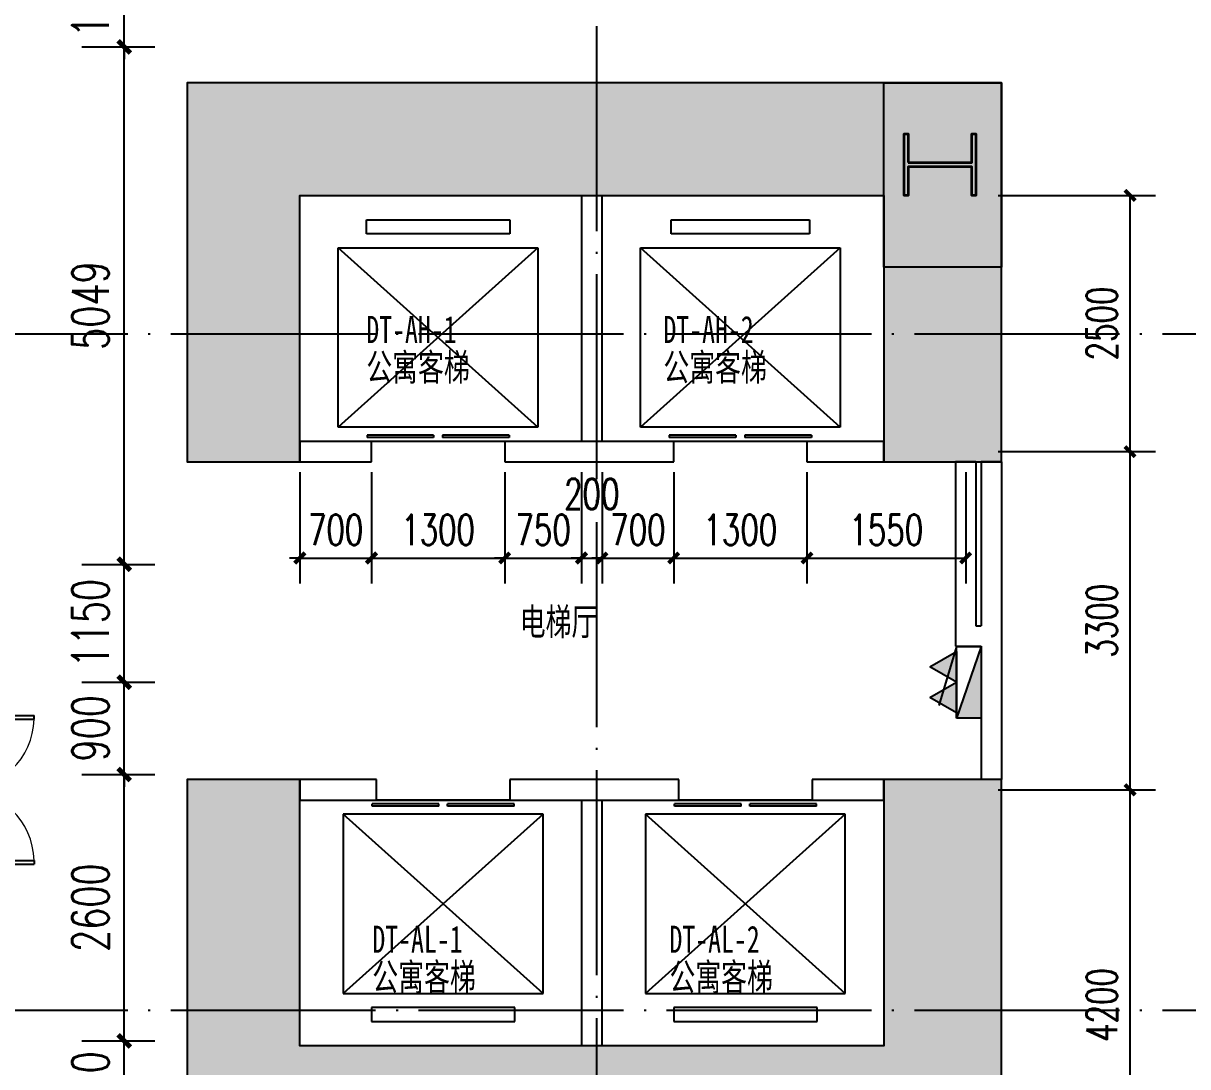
# Model space of a CAD drawing. Header units: millimetres. Extents: x 11476074 to 24729458, y -1239991 to 2813188.
# Drawn here: x 12565798 to 12577164, y 388361 to 398543 of the extents above; entities that cross this region are included whole.
import ezdxf

# ---------------------------------------------------------------- set-up
doc = ezdxf.new("R2010")
doc.units = ezdxf.units.MM
doc.header["$LTSCALE"] = 1000
doc.linetypes.add('DOTE', pattern=[2.42, 2, -0.2, 0.02, -0.2])
for name, color, linetype in [('#s-灭火器', 20, 'Continuous'), ('20230726 电气提资', 3, 'Continuous'), ('A-ANNO-DIMS', 3, 'Continuous'), ('A-ANNO-TEXT', 7, 'Continuous'), ('A-AXIS', 18, 'DOTE'), ('A-DOOR', 2, 'Continuous'), ('A-FLOR-EVTR', 2, 'Continuous'), ('A-WALL', 5, 'Continuous'), ('A-WIND-IDEN', 211, 'Continuous'), ('EQUIP_消火栓', 7, 'Continuous'), ('G-RCQ-CONLine', 5, 'Continuous'), ('G-RCZ-CONLine', 5, 'Continuous'), ('PUB_DIM', 3, 'Continuous'), ('PUB_HATCH', 8, 'Continuous'), ('排水沟', 133, 'Continuous')]:
    doc.layers.add(name, color=color, linetype=linetype)
doc.layers.add('钢柱', color=51, linetype='Continuous', lineweight=35)
doc.layers.get('20230726 电气提资').off()
doc.styles.add('_TCH_DIM_T3', font='SIMPLEX', dxfattribs={"width": 0.705882, "bigfont": 'GBCBIG'})
doc.styles.add('_TCH_WINDOW', font='SIMPLEX', dxfattribs={"width": 0.7, "bigfont": 'GBCBIG'})
doc.styles.add('TITXV', font='', dxfattribs={"width": 0.7})
doc.styles.get('TITXV').set_extended_font_data('SimSun')
doc.dimstyles.new('_TCH_ARCH&&100', dxfattribs={"dimtxt": 297.5, "dimasz": 100, "dimexe": 250, "dimexo": 300, "dimgap": 126.25, "dimtad": 1, "dimdec": 0, "dimzin": 0, "dimdsep": 46, "dimtxsty": '_TCH_DIM_T3', "dimblk": 'ARCHTICK', "dimcen": 0.09, "dimclrt": 7, "dimazin": 2, "dimtfac": 1, "dimtdec": 0, "dimtix": 1, "dimtmove": 2, "dimatfit": 3, "dimfxl": 0, "dimtolj": 1, "dimtzin": 0, "dimarcsym": 0})
doc.dimstyles.new('_TCH_ARCH&&120', dxfattribs={"dimtxt": 357, "dimasz": 120, "dimexe": 300, "dimexo": 360, "dimgap": 151.5, "dimtad": 1, "dimdec": 0, "dimzin": 0, "dimdsep": 46, "dimtxsty": '_TCH_DIM_T3', "dimblk": 'ARCHTICK', "dimcen": 0.09, "dimclrt": 7, "dimazin": 2, "dimtfac": 1, "dimtdec": 0, "dimtix": 1, "dimtmove": 2, "dimatfit": 3, "dimfxl": 0, "dimtolj": 1, "dimtzin": 0, "dimarcsym": 0})

# ---------------------------------------------------------------- blocks, each defined once
blk = doc.blocks.new('A$C74AF65BF')
at = {"layer": 'PUB_HATCH'}
h = blk.add_hatch(color=256, dxfattribs=at)
h.dxf.hatch_style = 1
h.paths.add_polyline_path([(-7000, -4600), (-7000, -5400), (-5400, -5400), (-5400, -4600)])
h.paths.add_polyline_path([(-7000, -11200), (-7000, -12000), (-5400, -12000), (-5400, -11200)])
h.paths.add_polyline_path([(-7000, -17800), (-7000, -18600), (-5400, -18600), (-5400, -17800)])
h.paths.add_polyline_path([(9400, -33850), (9400, -32050), (10550, -32050), (10550, -33850)])
h.paths.add_polyline_path([(9400, -10950), (9400, -9150), (10550, -9150), (10550, -10950)])
h.paths.add_polyline_path([(22350, -33850), (22350, -32050), (23600, -32050), (23600, -33850)])
h.paths.add_polyline_path([(22350, -10950), (22350, -9150), (23600, -9150), (23600, -10950)])
h.paths.add_polyline_path([(-7000, -24400), (-7000, -25200), (-5400, -25200), (-5400, -24400)])
h.paths.add_polyline_path([(-7000, -31000), (-7000, -31800), (-5400, -31800), (-5400, -31000)])
h.paths.add_polyline_path([(-7000, -37600), (-7000, -38400), (-5400, -38400), (-5400, -37600)])
h.paths.add_polyline_path([(38400, -4600), (38400, -5400), (40000, -5400), (40000, -4600)])
h.paths.add_polyline_path([(38400, -11200), (38400, -12000), (40000, -12000), (40000, -11200)])
h.paths.add_polyline_path([(38400, -17800), (38400, -18600), (40000, -18600), (40000, -17800)])
h.paths.add_polyline_path([(38400, -24400), (38400, -25200), (40000, -25200), (40000, -24400)])
h.paths.add_polyline_path([(38400, -31000), (38400, -31800), (40000, -31800), (40000, -31000)])
h.paths.add_polyline_path([(38400, -37600), (38400, -38400), (40000, -38400), (40000, -37600)])
h.paths.add_polyline_path([(33400, -41900), (32600, -41900), (32600, -43500), (33400, -43500)])
h.paths.add_polyline_path([(26800, -41900), (26000, -41900), (26000, -43500), (26800, -43500)])
h.paths.add_polyline_path([(20200, -41900), (19400, -41900), (19400, -43500), (20200, -43500)])
h.paths.add_polyline_path([(13600, -41900), (12800, -41900), (12800, -43500), (13600, -43500)])
h.paths.add_polyline_path([(7000, -41900), (6200, -41900), (6200, -43500), (7000, -43500)])
h.paths.add_polyline_path([(400, -41900), (-400, -41900), (-400, -43500), (400, -43500)])
h.paths.add_polyline_path([(33400, 500), (32600, 500), (32600, -1100), (33400, -1100)])
h.paths.add_polyline_path([(26800, 500), (26000, 500), (26000, -1100), (26800, -1100)])
h.paths.add_polyline_path([(20200, 500), (19400, 500), (19400, -1100), (20200, -1100)])
h.paths.add_polyline_path([(13600, 500), (12800, 500), (12800, -1100), (13600, -1100)])
h.paths.add_polyline_path([(7000, 500), (6200, 500), (6200, -1100), (7000, -1100)])
h.paths.add_polyline_path([(10550, -28150), (9400, -28150), (9400, -29750), (10550, -29750)])
h.paths.add_polyline_path([(400, 500), (-400, 500), (-400, -1100), (400, -1100)])
h = blk.add_hatch(color=256, dxfattribs=at)
h.dxf.hatch_style = 1
h.paths.add_polyline_path([(25800, -10250), (29300, -10250), (29300, -12850), (30400, -12850), (30400, -9150), (25800, -9150)])
h.paths.add_polyline_path([(25100, -10250), (25100, -9150), (22350, -9150), (22350, -12850), (23600, -12850), (23600, -10250)])
h.paths.add_polyline_path([(6800, -32750), (3700, -32750), (3700, -29000), (2600, -29000), (2600, -33850), (6800, -33850)])
h.paths.add_polyline_path([(3700, -12850), (3700, -10250), (9400, -10250), (9400, -12850), (10550, -12850), (10550, -9150), (2600, -9150), (2600, -12850)])
h.paths.add_polyline_path([(4700, -26150), (3700, -26150), (3700, -27500), (2600, -27500), (2600, -22750), (3700, -22750), (3700, -25850), (4700, -25850)])
h.paths.add_polyline_path([(6800, -30400), (6800, -32750), (6500, -32750), (6500, -30400)], flags=17)
h.paths.add_polyline_path([(26700, -29600), (26700, -28900), (26400, -28900), (26400, -33850), (30400, -33850), (30400, -28885), (29300, -28885), (29300, -32750), (26700, -32750), (26700, -29800), (27350, -29800), (27350, -29600)])
h.paths.add_polyline_path([(22350, -19850), (23600, -19850), (23600, -19250), (30400, -19250), (30400, -15950), (29300, -15950), (29300, -18850), (23600, -18850), (23600, -15950), (22350, -15950)])
h.paths.add_polyline_path([(9400, -18950), (9400, -20950), (10550, -20950), (10550, -15950), (9400, -15950), (9400, -18550), (3700, -18550), (3700, -15950), (2600, -15950), (2600, -18950)])
h.paths.add_polyline_path([(9400, -32750), (9400, -31050), (10550, -31050), (10550, -33850), (8400, -33850), (8400, -32750)])
h.paths.add_polyline_path([(24600, -33850), (22350, -33850), (22350, -27550), (23600, -27550), (23600, -32750), (24600, -32750)])
h.paths.add_polyline_path([(6800, -29050), (6500, -29050), (6500, -25150), (6700, -25150), (6700, -25850), (9400, -25850), (9400, -22450), (10550, -22450), (10550, -26850), (9400, -26850), (9400, -26150), (6800, -26150)])
h.paths.add_polyline_path([(30400, -21950), (30400, -27585), (29300, -27585), (29300, -24000), (26700, -24000), (26700, -26700), (27350, -26700), (27350, -26900), (26700, -26900), (26700, -27600), (26400, -27600), (26400, -24000), (23600, -24000), (23600, -26150), (22350, -26150), (22350, -21550), (23600, -21550), (23600, -23700), (29300, -23700), (29300, -21950)])
at = {"layer": 'G-RCQ-CONLine'}
for points in [[(3700, -12850), (3700, -10250), (9400, -10250), (9400, -12850), (10550, -12850), (10550, -9150), (2600, -9150), (2600, -12850)], [(9400, -18950), (9400, -20950), (10550, -20950), (10550, -15950), (9400, -15950), (9400, -18550), (3700, -18550), (3700, -15950), (2600, -15950), (2600, -18950)]]:
    blk.add_lwpolyline(points, close=True, dxfattribs=at)
at = {"layer": 'G-RCZ-CONLine', "color": 2}
blk.add_lwpolyline([(9400, -10950), (9400, -9150), (10550, -9150), (10550, -10950)], close=True, dxfattribs=at)
at = {"layer": '钢柱', "color": 2}
blk.add_lwpolyline([(9640, -9930), (10260, -9930), (10260, -9650), (10300, -9650), (10300, -10250), (10260, -10250), (10260, -9970), (9640, -9970), (9640, -10250), (9600, -10250), (9600, -9650), (9640, -9650)], close=True, dxfattribs=at)
blk = doc.blocks.new('灭火器')
at = {"layer": '#s-灭火器', "ltscale": 1000}
for points in [[(292444, 59707), (292144, 59707), (292294, 59447)], [(292744, 59707), (292444, 59707), (292594, 59447)]]:
    blk.add_hatch(color=256, dxfattribs=at).paths.add_polyline_path(points)
for points in [[(292294, 59447), (292444, 59707), (292144, 59707)], [(292594, 59447), (292744, 59707), (292444, 59707)]]:
    blk.add_lwpolyline(points, close=True, dxfattribs=at)
blk = doc.blocks.new('$TWTSYS$00000508')
for p, q in [((-0.5, 0.5), (0.324, 1.224)), ((-0.5, 0.5), (-0.5, -0.5)), ((-0.5, -0.5), (0.5, 0.5)), ((0.5, 0.5), (-0.5, 0.5)), ((0.5, -0.5), (0.5, 0.5)), ((-0.5, -0.5), (0.5, -0.5))]:
    blk.add_line(p, q)
blk.add_solid([(0.5, -0.5), (0.5, 0.5), (-0.5, -0.5)])
blk = doc.blocks.new('消火栓')
at = {"layer": '#s-灭火器', "rotation": 180}
blk.add_blockref('灭火器', (12864422, 734932), dxfattribs=at)
at = {"layer": 'EQUIP_消火栓', "xscale": 700, "yscale": 240, "zscale": 700}
blk.add_blockref('$TWTSYS$00000508', (12571978, 675105), dxfattribs=at)
blk = doc.blocks.new('A$C747B5AC2')
at = {"xscale": -1, "rotation": 90}
blk.add_blockref('消火栓', (728605, 12321232), dxfattribs=at)
blk = doc.blocks.new('qlzw')
at = {"layer": 'A-AXIS'}
for p, q in [((12437966.8, 979989.8, 0), (12437966.8, 1082989.8)), ((12416866.8, 1027389.8), (12486866.8, 1027389.8)), ((12416866.8, 1020789.8), (12486866.8, 1020789.8))]:
    blk.add_line(p, q, dxfattribs=at)
blk = doc.blocks.new('_ArchTick')
at = {"color": 0, "linetype": 'ByBlock', "const_width": 0.4}
blk.add_lwpolyline([(-0.5, -0.5), (0.5, 0.5)], dxfattribs=at)
blk = doc.blocks.new('*D5043')
at = {"layer": 'Defpoints', "color": 0, "transparency": 16777216}
for p in [(12566010, 399362), (12566783, 399362), (12566010, 398312)]:
    blk.add_point(p, dxfattribs=at)
at = {"layer": 'PUB_DIM', "color": 0, "lineweight": -2, "transparency": 16777216}
for p, q in [((12566783, 399362), (12566783, 399482)), ((12566370, 399362), (12567083, 399362)), ((12566783, 398312), (12566783, 399362)), ((12566370, 398312), (12567083, 398312)), ((12566783, 398312), (12566783, 398192))]:
    blk.add_line(p, q, dxfattribs=at)
at = {"layer": 'PUB_DIM', "color": 0, "lineweight": -2, "transparency": 16777216, "xscale": 120, "yscale": 120, "zscale": 120}
for p, rotation in [((12566783, 399362), 270), ((12566783, 398312), 90)]:
    blk.add_blockref('_ArchTick', p, dxfattribs=dict(at, rotation=rotation))
at = {"layer": 'PUB_DIM', "color": 7, "transparency": 16777216, "insert": (12566453, 398837), "char_height": 357, "attachment_point": 5, "rotation": 90, "style": '_TCH_DIM_T3'}
blk.add_mtext('\\A1;1050', dxfattribs=at)
blk = doc.blocks.new('*D5044')
at = {"layer": 'Defpoints', "color": 0, "transparency": 16777216}
for p in [(12566010, 398312), (12566783, 398312), (12566010, 393263)]:
    blk.add_point(p, dxfattribs=at)
at = {"layer": 'PUB_DIM', "color": 0, "lineweight": -2, "transparency": 16777216}
for p, q in [((12566370, 398312), (12567083, 398312)), ((12566783, 393263), (12566783, 398312)), ((12566370, 393263), (12567083, 393263))]:
    blk.add_line(p, q, dxfattribs=at)
at = {"layer": 'PUB_DIM', "color": 0, "lineweight": -2, "transparency": 16777216, "xscale": 120, "yscale": 120, "zscale": 120}
for p, rotation in [((12566783, 398312), 90), ((12566783, 393263), 270)]:
    blk.add_blockref('_ArchTick', p, dxfattribs=dict(at, rotation=rotation))
at = {"layer": 'PUB_DIM', "color": 7, "transparency": 16777216, "insert": (12566453, 395788), "char_height": 357, "attachment_point": 5, "rotation": 90, "style": '_TCH_DIM_T3'}
blk.add_mtext('\\A1;5049', dxfattribs=at)
blk = doc.blocks.new('*D5045')
at = {"layer": 'Defpoints', "color": 0, "transparency": 16777216}
for p in [(12566010, 393263), (12566783, 393263), (12566010, 392113)]:
    blk.add_point(p, dxfattribs=at)
at = {"layer": 'PUB_DIM', "color": 0, "lineweight": -2, "transparency": 16777216}
for p, q in [((12566370, 393263), (12567083, 393263)), ((12566783, 392113), (12566783, 393263)), ((12566370, 392113), (12567083, 392113))]:
    blk.add_line(p, q, dxfattribs=at)
at = {"layer": 'PUB_DIM', "color": 0, "lineweight": -2, "transparency": 16777216, "xscale": 120, "yscale": 120, "zscale": 120}
for p, rotation in [((12566783, 393263), 90), ((12566783, 392113), 270)]:
    blk.add_blockref('_ArchTick', p, dxfattribs=dict(at, rotation=rotation))
at = {"layer": 'PUB_DIM', "color": 7, "transparency": 16777216, "insert": (12566453, 392688), "char_height": 357, "attachment_point": 5, "rotation": 90, "style": '_TCH_DIM_T3'}
blk.add_mtext('\\A1;1150', dxfattribs=at)
blk = doc.blocks.new('*D5046')
at = {"layer": 'Defpoints', "color": 0, "transparency": 16777216}
for p in [(12566010, 392113), (12566783, 392113), (12566010, 391213)]:
    blk.add_point(p, dxfattribs=at)
at = {"layer": 'PUB_DIM', "color": 0, "lineweight": -2, "transparency": 16777216}
for p, q in [((12566783, 392113), (12566783, 392233)), ((12566370, 392113), (12567083, 392113)), ((12566783, 391213), (12566783, 392113)), ((12566370, 391213), (12567083, 391213)), ((12566783, 391213), (12566783, 391093))]:
    blk.add_line(p, q, dxfattribs=at)
at = {"layer": 'PUB_DIM', "color": 0, "lineweight": -2, "transparency": 16777216, "xscale": 120, "yscale": 120, "zscale": 120}
for p, rotation in [((12566783, 392113), 270), ((12566783, 391213), 90)]:
    blk.add_blockref('_ArchTick', p, dxfattribs=dict(at, rotation=rotation))
at = {"layer": 'PUB_DIM', "color": 7, "transparency": 16777216, "insert": (12566453, 391663), "char_height": 357, "attachment_point": 5, "rotation": 90, "style": '_TCH_DIM_T3'}
blk.add_mtext('\\A1;900', dxfattribs=at)
blk = doc.blocks.new('*D5047')
at = {"layer": 'Defpoints', "color": 0, "transparency": 16777216}
for p in [(12566010, 391213), (12566783, 391213), (12566010, 388613)]:
    blk.add_point(p, dxfattribs=at)
at = {"layer": 'PUB_DIM', "color": 0, "lineweight": -2, "transparency": 16777216}
for p, q in [((12566370, 391213), (12567083, 391213)), ((12566783, 388613), (12566783, 391213)), ((12566370, 388613), (12567083, 388613))]:
    blk.add_line(p, q, dxfattribs=at)
at = {"layer": 'PUB_DIM', "color": 0, "lineweight": -2, "transparency": 16777216, "xscale": 120, "yscale": 120, "zscale": 120}
for p, rotation in [((12566783, 391213), 90), ((12566783, 388613), 270)]:
    blk.add_blockref('_ArchTick', p, dxfattribs=dict(at, rotation=rotation))
at = {"layer": 'PUB_DIM', "color": 7, "transparency": 16777216, "insert": (12566453, 389913), "char_height": 357, "attachment_point": 5, "rotation": 90, "style": '_TCH_DIM_T3'}
blk.add_mtext('\\A1;2600', dxfattribs=at)
blk = doc.blocks.new('*D5048')
at = {"layer": 'Defpoints', "color": 0, "transparency": 16777216}
for p in [(12566010, 388613), (12566783, 388613), (12566010, 387763)]:
    blk.add_point(p, dxfattribs=at)
at = {"layer": 'PUB_DIM', "color": 0, "lineweight": -2, "transparency": 16777216}
for p, q in [((12566783, 388613), (12566783, 388733)), ((12566370, 388613), (12567083, 388613)), ((12566783, 387763), (12566783, 388613)), ((12566370, 387763), (12567083, 387763)), ((12566783, 387763), (12566783, 387643))]:
    blk.add_line(p, q, dxfattribs=at)
at = {"layer": 'PUB_DIM', "color": 0, "lineweight": -2, "transparency": 16777216, "xscale": 120, "yscale": 120, "zscale": 120}
for p, rotation in [((12566783, 388613), 270), ((12566783, 387763), 90)]:
    blk.add_blockref('_ArchTick', p, dxfattribs=dict(at, rotation=rotation))
at = {"layer": 'PUB_DIM', "color": 7, "transparency": 16777216, "insert": (12566453, 388188), "char_height": 357, "attachment_point": 5, "rotation": 90, "style": '_TCH_DIM_T3'}
blk.add_mtext('\\A1;850', dxfattribs=at)
blk = doc.blocks.new('*D5270')
at = {"layer": 'A-ANNO-DIMS', "color": 0, "lineweight": -2, "transparency": 16777216}
for p, q in [((12568497, 394163), (12568497, 393075)), ((12569197, 394163), (12569197, 393075)), ((12568497, 393325), (12568397, 393325)), ((12568497, 393325), (12569197, 393325)), ((12569197, 393325), (12569297, 393325))]:
    blk.add_line(p, q, dxfattribs=at)
at = {"layer": 'Defpoints', "color": 0, "transparency": 16777216}
for p in [(12568497, 394463), (12569197, 394463), (12569197, 393325)]:
    blk.add_point(p, dxfattribs=at)
at = {"layer": 'A-ANNO-DIMS', "color": 0, "lineweight": -2, "transparency": 16777216, "xscale": 100, "yscale": 100, "zscale": 100}
blk.add_blockref('_ArchTick', (12568497, 393325), dxfattribs=at)
at = {"layer": 'A-ANNO-DIMS', "color": 0, "lineweight": -2, "transparency": 16777216, "xscale": 100, "yscale": 100, "zscale": 100, "rotation": 180}
blk.add_blockref('_ArchTick', (12569197, 393325), dxfattribs=at)
at = {"layer": 'A-ANNO-DIMS', "color": 7, "transparency": 16777216, "insert": (12568847, 393600), "char_height": 297.5, "attachment_point": 5, "style": '_TCH_DIM_T3'}
blk.add_mtext('\\A1;700', dxfattribs=at)
blk = doc.blocks.new('*D5271')
at = {"layer": 'A-ANNO-DIMS', "color": 0, "lineweight": -2, "transparency": 16777216}
for p, q in [((12569197, 394163), (12569197, 393075)), ((12570497, 394163), (12570497, 393075)), ((12569197, 393325), (12570497, 393325))]:
    blk.add_line(p, q, dxfattribs=at)
at = {"layer": 'Defpoints', "color": 0, "transparency": 16777216}
for p in [(12569197, 394463), (12570497, 394463), (12570497, 393325)]:
    blk.add_point(p, dxfattribs=at)
at = {"layer": 'A-ANNO-DIMS', "color": 0, "lineweight": -2, "transparency": 16777216, "xscale": 100, "yscale": 100, "zscale": 100, "rotation": 180}
blk.add_blockref('_ArchTick', (12569197, 393325), dxfattribs=at)
at = {"layer": 'A-ANNO-DIMS', "color": 0, "lineweight": -2, "transparency": 16777216, "xscale": 100, "yscale": 100, "zscale": 100}
blk.add_blockref('_ArchTick', (12570497, 393325), dxfattribs=at)
at = {"layer": 'A-ANNO-DIMS', "color": 7, "transparency": 16777216, "insert": (12569847, 393600), "char_height": 297.5, "attachment_point": 5, "style": '_TCH_DIM_T3'}
blk.add_mtext('\\A1;1300', dxfattribs=at)
blk = doc.blocks.new('*D5272')
at = {"layer": 'A-ANNO-DIMS', "color": 0, "lineweight": -2, "transparency": 16777216}
for p, q in [((12570497, 394163), (12570497, 393075)), ((12571247, 394163), (12571247, 393075)), ((12570497, 393325), (12570397, 393325)), ((12570497, 393325), (12571247, 393325)), ((12571247, 393325), (12571347, 393325))]:
    blk.add_line(p, q, dxfattribs=at)
at = {"layer": 'Defpoints', "color": 0, "transparency": 16777216}
for p in [(12570497, 394463), (12571247, 394463), (12571247, 393325)]:
    blk.add_point(p, dxfattribs=at)
at = {"layer": 'A-ANNO-DIMS', "color": 0, "lineweight": -2, "transparency": 16777216, "xscale": 100, "yscale": 100, "zscale": 100}
blk.add_blockref('_ArchTick', (12570497, 393325), dxfattribs=at)
at = {"layer": 'A-ANNO-DIMS', "color": 0, "lineweight": -2, "transparency": 16777216, "xscale": 100, "yscale": 100, "zscale": 100, "rotation": 180}
blk.add_blockref('_ArchTick', (12571247, 393325), dxfattribs=at)
at = {"layer": 'A-ANNO-DIMS', "color": 7, "transparency": 16777216, "insert": (12570872, 393600), "char_height": 297.5, "attachment_point": 5, "style": '_TCH_DIM_T3'}
blk.add_mtext('\\A1;750', dxfattribs=at)
blk = doc.blocks.new('*D5273')
at = {"layer": 'A-ANNO-DIMS', "color": 0, "lineweight": -2, "transparency": 16777216}
for p, q in [((12571247, 394163), (12571247, 393075)), ((12571447, 394163), (12571447, 393075)), ((12571247, 393325), (12571147, 393325)), ((12571247, 393325), (12571447, 393325)), ((12571447, 393325), (12571547, 393325))]:
    blk.add_line(p, q, dxfattribs=at)
at = {"layer": 'Defpoints', "color": 0, "transparency": 16777216}
for p in [(12571247, 394463), (12571447, 394463), (12571447, 393325)]:
    blk.add_point(p, dxfattribs=at)
at = {"layer": 'A-ANNO-DIMS', "color": 0, "lineweight": -2, "transparency": 16777216, "xscale": 100, "yscale": 100, "zscale": 100}
blk.add_blockref('_ArchTick', (12571247, 393325), dxfattribs=at)
at = {"layer": 'A-ANNO-DIMS', "color": 0, "lineweight": -2, "transparency": 16777216, "xscale": 100, "yscale": 100, "zscale": 100, "rotation": 180}
blk.add_blockref('_ArchTick', (12571447, 393325), dxfattribs=at)
at = {"layer": 'A-ANNO-DIMS', "color": 7, "transparency": 16777216, "insert": (12571347, 393950), "char_height": 297.5, "attachment_point": 5, "style": '_TCH_DIM_T3'}
blk.add_mtext('\\A1;200', dxfattribs=at)
blk = doc.blocks.new('*D5274')
at = {"layer": 'A-ANNO-DIMS', "color": 0, "lineweight": -2, "transparency": 16777216}
for p, q in [((12571447, 394163), (12571447, 393075)), ((12572147, 394163), (12572147, 393075)), ((12571447, 393325), (12571347, 393325)), ((12571447, 393325), (12572147, 393325)), ((12572147, 393325), (12572247, 393325))]:
    blk.add_line(p, q, dxfattribs=at)
at = {"layer": 'Defpoints', "color": 0, "transparency": 16777216}
for p in [(12571447, 394463), (12572147, 394463), (12572147, 393325)]:
    blk.add_point(p, dxfattribs=at)
at = {"layer": 'A-ANNO-DIMS', "color": 0, "lineweight": -2, "transparency": 16777216, "xscale": 100, "yscale": 100, "zscale": 100}
blk.add_blockref('_ArchTick', (12571447, 393325), dxfattribs=at)
at = {"layer": 'A-ANNO-DIMS', "color": 0, "lineweight": -2, "transparency": 16777216, "xscale": 100, "yscale": 100, "zscale": 100, "rotation": 180}
blk.add_blockref('_ArchTick', (12572147, 393325), dxfattribs=at)
at = {"layer": 'A-ANNO-DIMS', "color": 7, "transparency": 16777216, "insert": (12571797, 393600), "char_height": 297.5, "attachment_point": 5, "style": '_TCH_DIM_T3'}
blk.add_mtext('\\A1;700', dxfattribs=at)
blk = doc.blocks.new('*D5275')
at = {"layer": 'A-ANNO-DIMS', "color": 0, "lineweight": -2, "transparency": 16777216}
for p, q in [((12572147, 394163), (12572147, 393075)), ((12573447, 394163), (12573447, 393075)), ((12572147, 393325), (12573447, 393325))]:
    blk.add_line(p, q, dxfattribs=at)
at = {"layer": 'Defpoints', "color": 0, "transparency": 16777216}
for p in [(12572147, 394463), (12573447, 394463), (12573447, 393325)]:
    blk.add_point(p, dxfattribs=at)
at = {"layer": 'A-ANNO-DIMS', "color": 0, "lineweight": -2, "transparency": 16777216, "xscale": 100, "yscale": 100, "zscale": 100, "rotation": 180}
blk.add_blockref('_ArchTick', (12572147, 393325), dxfattribs=at)
at = {"layer": 'A-ANNO-DIMS', "color": 0, "lineweight": -2, "transparency": 16777216, "xscale": 100, "yscale": 100, "zscale": 100}
blk.add_blockref('_ArchTick', (12573447, 393325), dxfattribs=at)
at = {"layer": 'A-ANNO-DIMS', "color": 7, "transparency": 16777216, "insert": (12572797, 393600), "char_height": 297.5, "attachment_point": 5, "style": '_TCH_DIM_T3'}
blk.add_mtext('\\A1;1300', dxfattribs=at)
blk = doc.blocks.new('*D5276')
at = {"layer": 'A-ANNO-DIMS', "color": 0, "lineweight": -2, "transparency": 16777216}
for p, q in [((12573447, 394163), (12573447, 393075)), ((12574997, 394163), (12574997, 393075)), ((12573447, 393325), (12574997, 393325))]:
    blk.add_line(p, q, dxfattribs=at)
at = {"layer": 'Defpoints', "color": 0, "transparency": 16777216}
for p in [(12573447, 394463), (12574997, 394463), (12574997, 393325)]:
    blk.add_point(p, dxfattribs=at)
at = {"layer": 'A-ANNO-DIMS', "color": 0, "lineweight": -2, "transparency": 16777216, "xscale": 100, "yscale": 100, "zscale": 100, "rotation": 180}
blk.add_blockref('_ArchTick', (12573447, 393325), dxfattribs=at)
at = {"layer": 'A-ANNO-DIMS', "color": 0, "lineweight": -2, "transparency": 16777216, "xscale": 100, "yscale": 100, "zscale": 100}
blk.add_blockref('_ArchTick', (12574997, 393325), dxfattribs=at)
at = {"layer": 'A-ANNO-DIMS', "color": 7, "transparency": 16777216, "insert": (12574222, 393600), "char_height": 297.5, "attachment_point": 5, "style": '_TCH_DIM_T3'}
blk.add_mtext('\\A1;1550', dxfattribs=at)
blk = doc.blocks.new('*D5298')
at = {"layer": 'A-ANNO-DIMS', "color": 0, "lineweight": -2, "transparency": 16777216}
for p, q in [((12575313, 391063), (12576851, 391063)), ((12576601, 386863), (12576601, 391063)), ((12575313, 386863), (12576851, 386863))]:
    blk.add_line(p, q, dxfattribs=at)
at = {"layer": 'Defpoints', "color": 0, "transparency": 16777216}
for p in [(12575013, 391063), (12576601, 391063), (12575013, 386863)]:
    blk.add_point(p, dxfattribs=at)
at = {"layer": 'A-ANNO-DIMS', "color": 0, "lineweight": -2, "transparency": 16777216, "xscale": 100, "yscale": 100, "zscale": 100}
for p, rotation in [((12576601, 391063), 90), ((12576601, 386863), 270)]:
    blk.add_blockref('_ArchTick', p, dxfattribs=dict(at, rotation=rotation))
at = {"layer": 'A-ANNO-DIMS', "color": 7, "transparency": 16777216, "insert": (12576326, 388963), "char_height": 297.5, "attachment_point": 5, "rotation": 90, "style": '_TCH_DIM_T3'}
blk.add_mtext('\\A1;4200', dxfattribs=at)
blk = doc.blocks.new('*D5299')
at = {"layer": 'A-ANNO-DIMS', "color": 0, "lineweight": -2, "transparency": 16777216}
for p, q in [((12575313, 394363), (12576851, 394363)), ((12576601, 391063), (12576601, 394363)), ((12575313, 391063), (12576851, 391063))]:
    blk.add_line(p, q, dxfattribs=at)
at = {"layer": 'Defpoints', "color": 0, "transparency": 16777216}
for p in [(12575013, 394363), (12576601, 394363), (12575013, 391063)]:
    blk.add_point(p, dxfattribs=at)
at = {"layer": 'A-ANNO-DIMS', "color": 0, "lineweight": -2, "transparency": 16777216, "xscale": 100, "yscale": 100, "zscale": 100}
for p, rotation in [((12576601, 394363), 90), ((12576601, 391063), 270)]:
    blk.add_blockref('_ArchTick', p, dxfattribs=dict(at, rotation=rotation))
at = {"layer": 'A-ANNO-DIMS', "color": 7, "transparency": 16777216, "insert": (12576326, 392713), "char_height": 297.5, "attachment_point": 5, "rotation": 90, "style": '_TCH_DIM_T3'}
blk.add_mtext('\\A1;3300', dxfattribs=at)
blk = doc.blocks.new('*D5300')
at = {"layer": 'A-ANNO-DIMS', "color": 0, "lineweight": -2, "transparency": 16777216}
for p, q in [((12575313, 396863), (12576851, 396863)), ((12576601, 394363), (12576601, 396863)), ((12575313, 394363), (12576851, 394363))]:
    blk.add_line(p, q, dxfattribs=at)
at = {"layer": 'Defpoints', "color": 0, "transparency": 16777216}
for p in [(12575013, 396863), (12576601, 396863), (12575013, 394363)]:
    blk.add_point(p, dxfattribs=at)
at = {"layer": 'A-ANNO-DIMS', "color": 0, "lineweight": -2, "transparency": 16777216, "xscale": 100, "yscale": 100, "zscale": 100}
for p, rotation in [((12576601, 396863), 90), ((12576601, 394363), 270)]:
    blk.add_blockref('_ArchTick', p, dxfattribs=dict(at, rotation=rotation))
at = {"layer": 'A-ANNO-DIMS', "color": 7, "transparency": 16777216, "insert": (12576326, 395613), "char_height": 297.5, "attachment_point": 5, "rotation": 90, "style": '_TCH_DIM_T3'}
blk.add_mtext('\\A1;2500', dxfattribs=at)
blk = doc.blocks.new('$DORLIB2D$00000127')
at = {"color": 0}
for points in [[(-0.5333, 0.7949), (-0.5333, 0.6904)], [(-0.0333, 0.7949), (-0.5333, 0.7949)], [(-0.0333, 0.7949), (-0.0333, 0.6904)], [(0.5333, 0.7949), (0.0333, 0.7949)], [(0.0333, 0.7949), (0.0333, 0.6904)], [(0.5333, 0.7949), (0.5333, 0.6904)], [(-0.0333, 0.6904), (-0.5333, 0.6904)], [(0.5333, 0.6904), (0.0333, 0.6904)], [(0.5, 0.5), (-0.5, 0.5)]]:
    blk.add_lwpolyline(points, dxfattribs=at)
blk = doc.blocks.new('$DorLib2D$00000002')
for p, q in [((-0.5, 0), (-0.5, 0.4875)), ((-0.475, 0.4875), (-0.5, 0.4875)), ((-0.475, 0), (-0.475, 0.4875)), ((0.475, 0), (0.475, 0.4875)), ((0.475, 0.4875), (0.5, 0.4875)), ((0.5, 0), (0.5, 0.4875)), ((-0.5, 0), (-0.475, 0)), ((0.5, 0), (0.475, 0))]:
    blk.add_line(p, q)
at = {"lineweight": 13}
for centre, start, end in [((-0.4875, 0), 0, 88.53072), ((0.4875, 0), 91.46928, 180)]:
    blk.add_arc(centre, 0.4875, start, end, dxfattribs=at)

msp = doc.modelspace()

# ---------------------------------------------------------------- linework, layer by layer
at = {"layer": 'A-FLOR-EVTR'}
for p, q in [((12569146.8, 396488.2), (12569146.8, 396625.7)), ((12569146.8, 396625.7), (12570546.8, 396625.7)), ((12570546.8, 396625.7), (12570546.8, 396488.2)), ((12572121.8, 396488.2), (12572121.8, 396625.7)), ((12572121.8, 396625.7), (12573471.8, 396625.7)), ((12573471.8, 396625.7), (12573471.8, 396488.2)), ((12570546.8, 396488.2), (12569146.8, 396488.2)), ((12573471.8, 396488.2), (12572121.8, 396488.2)), ((12568871.8, 394600.7), (12568871.8, 396350.7)), ((12568871.8, 396350.7), (12570821.8, 396350.7)), ((12570821.8, 396350.7), (12568871.8, 394600.7)), ((12570821.8, 394600.7), (12568871.8, 396350.7)), ((12570821.8, 396350.7), (12570821.8, 394600.7)), ((12571821.8, 394600.7), (12571821.8, 396350.7)), ((12571821.8, 396350.7), (12573771.8, 396350.7)), ((12573771.8, 396350.7), (12571821.8, 394600.7)), ((12573771.8, 394600.7), (12571821.8, 396350.7)), ((12573771.8, 396350.7), (12573771.8, 394600.7)), ((12570821.8, 394600.7), (12568871.8, 394600.7)), ((12573771.8, 394600.7), (12571821.8, 394600.7)), ((12570871.8, 390825.7), (12568921.8, 390825.7)), ((12568921.8, 390825.7), (12568921.8, 389075.7)), ((12570871.8, 389075.7), (12568921.8, 390825.7)), ((12570871.8, 390825.7), (12568921.8, 389075.7)), ((12570871.8, 389075.7), (12570871.8, 390825.7)), ((12573821.8, 390825.7), (12571871.8, 390825.7)), ((12571871.8, 390825.7), (12571871.8, 389075.7)), ((12573821.8, 389075.7), (12571871.8, 390825.7)), ((12573821.8, 390825.7), (12571871.8, 389075.7)), ((12573821.8, 389075.7), (12573821.8, 390825.7)), ((12568921.8, 389075.7), (12570871.8, 389075.7)), ((12571871.8, 389075.7), (12573821.8, 389075.7)), ((12570596.8, 388938.2), (12569196.8, 388938.2)), ((12569196.8, 388938.2), (12569196.8, 388800.7)), ((12570596.8, 388800.7), (12570596.8, 388938.2)), ((12573546.8, 388938.2), (12572146.8, 388938.2)), ((12572146.8, 388938.2), (12572146.8, 388800.7)), ((12573546.8, 388800.7), (12573546.8, 388938.2)), ((12569196.8, 388800.7), (12570596.8, 388800.7)), ((12572146.8, 388800.7), (12573546.8, 388800.7))]:
    msp.add_line(p, q, dxfattribs=at)
for points in [[(12568496.8, 396863.2), (12571246.8, 396863.2), (12571246.8, 394463.2), (12568496.8, 394463.2)], [(12571446.8, 396863.2), (12574196.8, 396863.2), (12574196.8, 394463.2), (12571446.8, 394463.2)], [(12568496.8, 390963.2), (12571246.8, 390963.2), (12571246.8, 388563.2), (12568496.8, 388563.2)], [(12571446.8, 390963.2), (12574196.8, 390963.2), (12574196.8, 388563.2), (12571446.8, 388563.2)]]:
    msp.add_lwpolyline(points, close=True, dxfattribs=at)
at = {"layer": 'A-WALL'}
for p, q in [((12569196.8, 394463.2), (12568496.8, 394463.2)), ((12568496.8, 394463.2), (12568496.8, 394263.2)), ((12569196.8, 394263.2), (12569196.8, 394463.2)), ((12572146.8, 394463.2), (12570496.8, 394463.2)), ((12570496.8, 394463.2), (12570496.8, 394263.2)), ((12572146.8, 394263.2), (12572146.8, 394463.2)), ((12574196.8, 394463.2), (12573446.8, 394463.2)), ((12573446.8, 394463.2), (12573446.8, 394263.2)), ((12574196.8, 394263.2), (12574196.8, 394463.2)), ((12568496.8, 394263.2), (12569196.8, 394263.2)), ((12570496.8, 394263.2), (12572146.8, 394263.2)), ((12573446.8, 394263.2), (12574196.8, 394263.2)), ((12574896.8, 394263.2), (12574896.8, 392463.2)), ((12575096.8, 394263.2), (12574896.8, 394263.2)), ((12575096.8, 394263.2), (12575096.8, 392663.2)), ((12575146.8, 394263.2), (12575146.8, 392663.2)), ((12575346.8, 394263.2), (12575146.8, 394263.2)), ((12575346.8, 394263.2), (12575346.8, 392563.2)), ((12575096.8, 392663.2), (12575146.8, 392663.2)), ((12575346.8, 392563.2), (12575346.8, 391163.2)), ((12574896.8, 392463.2), (12575146.8, 392463.2)), ((12575146.8, 392463.2), (12575146.8, 391163.2)), ((12569246.8, 391163.2), (12568496.8, 391163.2)), ((12568496.8, 391163.2), (12568496.8, 390963.2)), ((12569246.8, 390963.2), (12569246.8, 391163.2)), ((12572196.8, 391163.2), (12570546.8, 391163.2)), ((12570546.8, 391163.2), (12570546.8, 390963.2)), ((12572196.8, 390963.2), (12572196.8, 391163.2)), ((12574196.8, 391163.2), (12573496.8, 391163.2)), ((12573496.8, 391163.2), (12573496.8, 390963.2)), ((12574196.8, 390963.2), (12574196.8, 391163.2)), ((12575346.8, 391163.2), (12575146.8, 391163.2)), ((12568496.8, 390963.2), (12569246.8, 390963.2)), ((12570546.8, 390963.2), (12572196.8, 390963.2)), ((12573496.8, 390963.2), (12574196.8, 390963.2))]:
    msp.add_line(p, q, dxfattribs=at)

# ---------------------------------------------------------------- block references
at = {"layer": '20230726 电气提资'}
msp.add_blockref('A$C747B5AC2', (12521526.8, 642859), dxfattribs=at)
at = {"layer": 'A-DOOR', "xscale": 1300, "yscale": 200, "zscale": 1300}
for p in [(12569846.8, 394363.2), (12572796.8, 394363.2)]:
    msp.add_blockref('$DORLIB2D$00000127', p, dxfattribs=at)
at = {"layer": 'A-DOOR'}
ref = msp.add_blockref('$DorLib2D$00000002', (12565196.9, 391063.6), dxfattribs=dict(at, xscale=1450, yscale=1450, zscale=1450, rotation=270))
ref.add_attrib('A', 'M1423', (12564712.5, 390734.6), dxfattribs={"layer": 'A-WIND-IDEN', "height": 297.5, "rotation": 90, "style": '_TCH_WINDOW', "width": 0.494118})
at = {"layer": 'A-DOOR', "xscale": 1300, "yscale": -200, "zscale": 1300, "rotation": 359.9999999999953}
for p in [(12569896.8, 391063.2), (12572846.8, 391063.2)]:
    msp.add_blockref('$DORLIB2D$00000127', p, dxfattribs=at)
at = {"layer": 'G-RCZ-CONLine', "ltscale": 10}
msp.add_blockref('A$C74AF65BF', (12564796.8, 407113.2), dxfattribs=at)
at = {"layer": '排水沟'}
msp.add_blockref('qlzw', (133430, -631876.5), dxfattribs=at)

# ---------------------------------------------------------------- texts
at = {"layer": 'A-ANNO-TEXT', "style": 'TITXV', "width": 0.7}
for s, p in [('DT-AH-1', (12569146, 395422.5)), ('DT-AH-2', (12572046, 395422.5)), ('公寓客梯', (12569146, 395054.6)), ('公寓客梯', (12572046, 395054.6)), ('电梯厅', (12570643.5, 392571.6)), ('DT-AL-1', (12569205, 389472.5)), ('DT-AL-2', (12572105, 389472.5)), ('公寓客梯', (12569205, 389104.6)), ('公寓客梯', (12572105, 389104.6))]:
    msp.add_text(s, height=264.35, dxfattribs=at).set_placement(p)

# ---------------------------------------------------------------- dimensions: what is measured, and where the dimension line sits
at = {"layer": 'A-ANNO-DIMS'}
for p1, p2, distance, picture, middle in [((12575012.7, 394363.2), (12575012.7, 396863.2), -1588.2, '*D5300', (12576325.9, 395613.2)), ((12568496.8, 394463.2), (12569196.8, 394463.2), -1138.3, '*D5270', (12568846.8, 393599.9)), ((12569196.8, 394463.2), (12570496.8, 394463.2), -1138.3, '*D5271', (12569846.8, 393599.9)), ((12570496.8, 394463.2), (12571246.8, 394463.2), -1138.3, '*D5272', (12570871.8, 393599.9)), ((12571446.8, 394463.2), (12572146.8, 394463.2), -1138.3, '*D5274', (12571796.8, 393599.9)), ((12572146.8, 394463.2), (12573446.8, 394463.2), -1138.3, '*D5275', (12572796.8, 393599.9)), ((12573446.8, 394463.2), (12574996.8, 394463.2), -1138.3, '*D5276', (12574221.8, 393599.9)), ((12575012.7, 391063.2), (12575012.7, 394363.2), -1588.2, '*D5299', (12576325.9, 392713.2)), ((12575012.7, 386863.2), (12575012.7, 391063.2), -1588.2, '*D5298', (12576325.9, 388963.2))]:
    dim = msp.add_aligned_dim(p1=p1, p2=p2, distance=distance, dimstyle='_TCH_ARCH&&100', dxfattribs=at)
    dim.commit()
    dim.dimension.update_dxf_attribs({"geometry": picture, "text_midpoint": middle})
dim = msp.add_linear_dim(base=(12571446.8, 393324.9), p1=(12571246.8, 394463.2), p2=(12571446.8, 394463.2), angle=0, dimstyle='_TCH_ARCH&&100', dxfattribs=at)
dim.commit()
dim.dimension.update_dxf_attribs({"geometry": '*D5273', "text_midpoint": (12571346.8, 393949.9), "dimtype": 129})
at = {"layer": 'PUB_DIM'}
for p1, p2, picture, middle in [((12566009.8, 398312.1), (12566009.8, 399362.1), '*D5043', (12566453, 398837.1)), ((12566009.8, 393263.2), (12566009.8, 398312.1), '*D5044', (12566453, 395787.7)), ((12566009.8, 392113.2), (12566009.8, 393263.2), '*D5045', (12566453, 392688.2)), ((12566009.8, 391213.2), (12566009.8, 392113.2), '*D5046', (12566453, 391663.2)), ((12566009.8, 388613.2), (12566009.8, 391213.2), '*D5047', (12566453, 389913.2)), ((12566009.8, 387763.2), (12566009.8, 388613.2), '*D5048', (12566453, 388188.2))]:
    dim = msp.add_aligned_dim(p1=p1, p2=p2, distance=-773.2, dimstyle='_TCH_ARCH&&120', dxfattribs=at)
    dim.commit()
    dim.dimension.update_dxf_attribs({"geometry": picture, "text_midpoint": middle})

doc.saveas('drawing.dxf')
